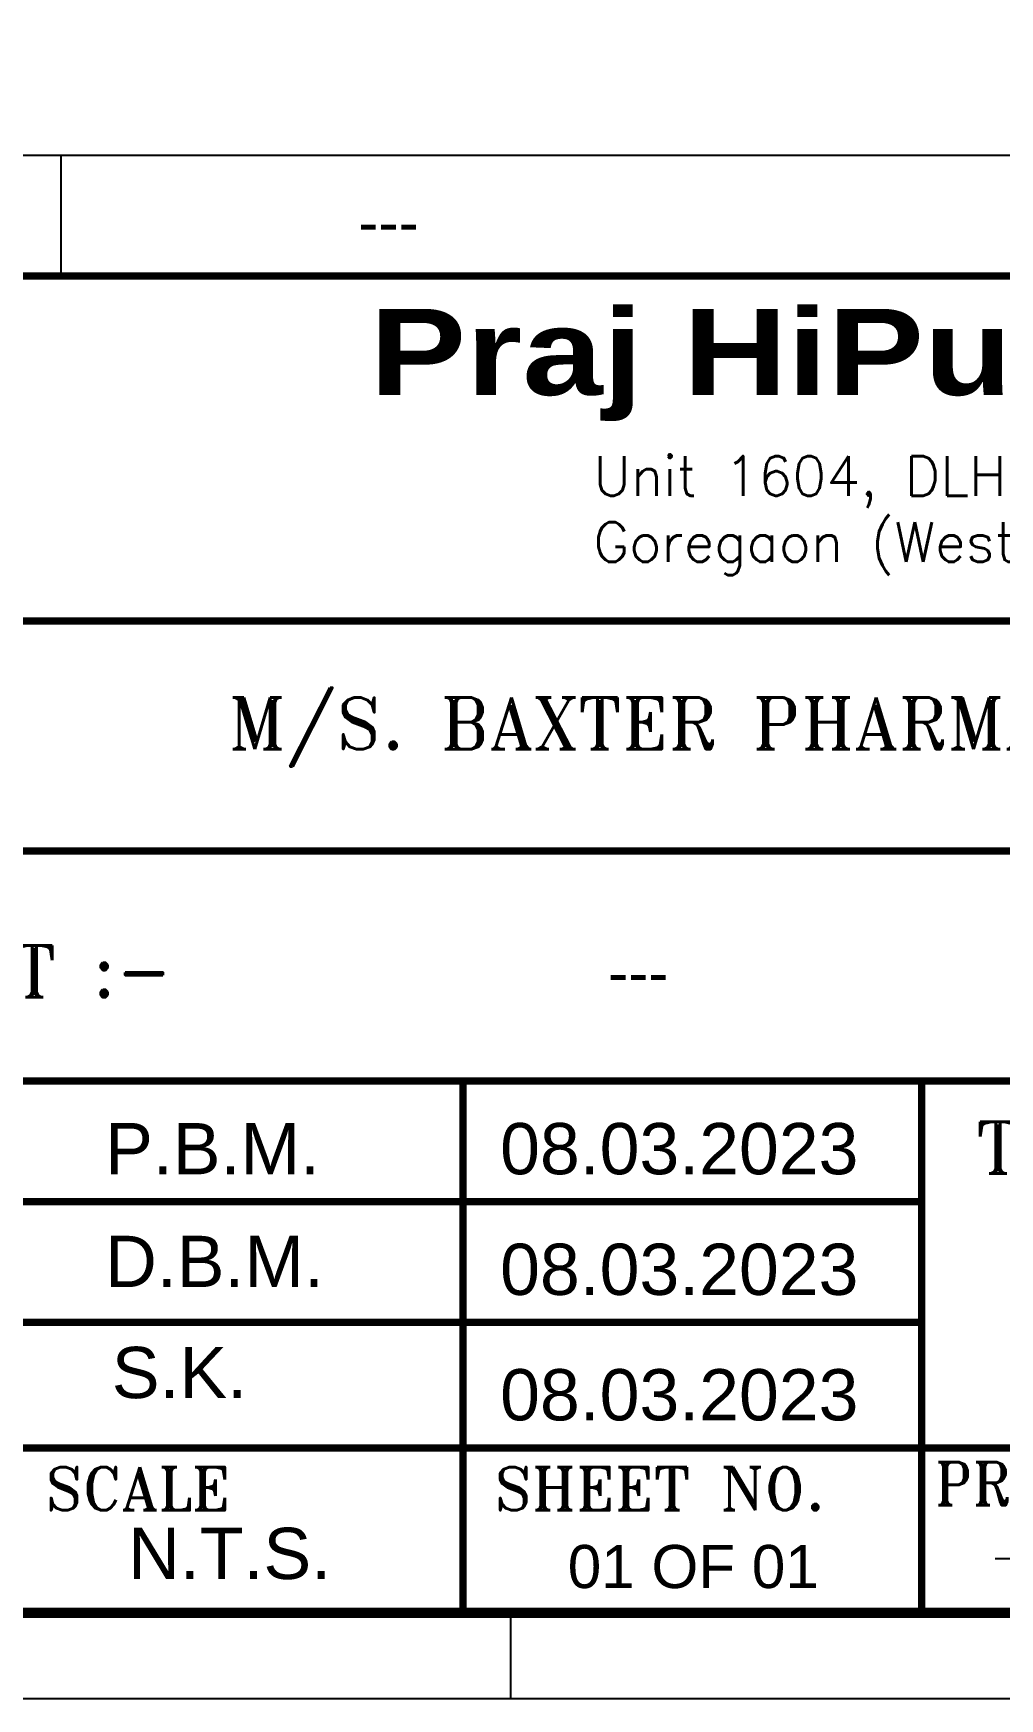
# Model space of a CAD drawing. Header units: millimetres. Extents: x -6754 to 5895, y -4820 to 1016.
# Drawn here: x -1676.8 to -1479.3, y -2570.3 to -2229.8 of the extents above; entities that cross this region are included whole.
import ezdxf
from ezdxf.enums import TextEntityAlignment as Align

# ---------------------------------------------------------------- set-up
doc = ezdxf.new("R2010")
doc.units = ezdxf.units.MM
doc.linetypes.add('CENTER', pattern=[2, 1.25, -0.25, 0.25, -0.25])
doc.layers.get('0').update_dxf_attribs({"linetype": 'CONTINUOUS'})
for name, color, linetype in [('$PHI_TITL_3', 6, 'CONTINUOUS'), ('$PHI_TITL_4', 3, 'CONTINUOUS'), ('$PHI_TITL_418-25', 3, 'CONTINUOUS'), ('BLOCK', 7, 'CONTINUOUS')]:
    doc.layers.add(name, color=color, linetype=linetype)
doc.styles.add('ISO', font='isocp')
doc.styles.add('ROMANS', font='romans.shx')
doc.styles.add('ROMANT', font='romant.shx')
doc.styles.add('SANSSERIFBOLD', font='sasb____.pfb')
doc.styles.get("Standard").update_dxf_attribs({"font": 'arial.ttf'})

# ---------------------------------------------------------------- blocks, each defined once
blk = doc.blocks.new('phi-a1praj')
at = {"color": 7}
for p, q in [((25.121, 4.975), (836.025, 4.975)), ((703.693, 0), (703.693, 4.975))]:
    blk.add_line(p, q, dxfattribs=at)
blk.add_lwpolyline([(0, 594), (841, 594), (841, 0), (0, 0)], close=True)
at = {"color": 7, "const_width": 0.597}
blk.add_lwpolyline([(836.025, 4.975), (836.025, 589.025), (25.121, 589.025), (25.121, 4.975)], close=True, dxfattribs=at)
at = {"style": 'ISO', "flags": 1}
for tag, p in [('$UR', (836.025, 589.025)), ('$LL', (25.121, 4.975)), ('$INSERT', (836.025, 4.975))]:
    blk.add_attdef(tag, p, '', height=2.5, dxfattribs=at)
blk = doc.blocks.new('PHI-PIDPRAJA1')
for p, q in [((0, 84.544), (-188.297, 84.544)), ((-158.408, 77.544), (-158.408, 84.544)), ((-188.297, 0), (0, 0))]:
    blk.add_line(p, q)
at = {"color": 7}
for p, q in [((-135.106, 0), (-135.106, 30.851)), ((-108.51, 0), (-108.51, 30.851)), ((-188.297, 23.851), (-108.51, 23.851)), ((-188.297, 16.851), (-108.51, 16.851)), ((-108.51, 9.574), (0, 9.574))]:
    blk.add_line(p, q, dxfattribs=at)
at = {"color": 1, "linetype": 'CENTER', "ltscale": 2}
blk.add_line((-104.248, 3.157), (-98.248, 3.157), dxfattribs=at)
at = {"color": 7, "const_width": 0.426}
for points in [[(-188.297, 0), (-188.297, 77.544), (0, 77.544)], [(-188.297, 57.544), (0, 57.544)], [(-188.297, 44.197), (0, 44.197)], [(-188.297, 30.851), (0, 30.851)], [(-135.106, 30.851), (-135.106, 0)], [(-108.51, 30.851), (-108.51, 0)], [(-108.51, 23.851), (-188.297, 23.851)], [(-108.51, 16.851), (-188.297, 16.851)], [(-188.297, 9.574), (0, 9.574), (0, 9.574)]]:
    blk.add_lwpolyline(points, dxfattribs=at)
at = {"layer": '$PHI_TITL_4'}
for tag, height, p in [('SO_REF_NO', 2.5, (-139.423, 80.662)), ('CUSTOMER1', 2.5, (-139.423, 51.382)), ('CONSULTANT', 2.5, (-124.94, 37.138)), ('DRAWN', 2.5, (-149.885, 26.982)), ('DRAWN_DATE', 2.5, (-122.162, 26.982)), ('DESCRIPTION_1', 2.5, (-62.477, 25.995)), ('DESCRIPTION_2', 2.5, (-62.477, 20.995)), ('CHECKED', 2.5, (-149.885, 20.223)), ('CHECK_DATE', 2.5, (-122.162, 20.223)), ('DESCRIPTION_3', 2.5, (-62.477, 15.995)), ('APPR_DATE', 2.5, (-122.162, 12.99)), ('APPROVED', 2.5, (-149.885, 12.99)), ('INT_DRAWINGNO', 3.5, (-24.79, 4.048)), ('PROJECT_NO', 2.5, (-175.032, 2.693)), ('SHEET', 2.5, (-121.75, 2.693))]:
    blk.add_attdef(tag, text='', height=height, dxfattribs=at).set_placement(p, align=Align.MIDDLE)
at = {"layer": '$PHI_TITL_4', "flags": 1}
blk.add_attdef('$REVTABLE', (-376.595, 10), '', height=2.5, dxfattribs=at)
at = {"color": 7, "style": 'ROMANT'}
for s, height, p in [('CONSULTANT :-', 3, (-186.067, 35.715)), ('TITLE :-', 3, (-105.369, 25.483)), ('SCALE', 2.5, (-159.313, 5.956)), ('SHEET NO.', 2.5, (-133.265, 5.956))]:
    blk.add_text(s, height=height, dxfattribs=at).set_placement(p)
at = {"color": 7, "style": 'ROMANT', "width": 0.93}
blk.add_text('PROJECTION', height=2.5, dxfattribs=at).set_placement((-107.735, 6.243))
at = {"insert": (-127.536, 67.101), "char_height": 2.3, "width": 92.93105, "attachment_point": 1, "style": 'ROMANS'}
blk.add_mtext('Unit 1604, DLH Park, S.V Road, Near MTNL Signal, \\PGoregaon (West), Mumbai - 400 104', dxfattribs=at)
at = {"style": 'ROMANS', "flags": 12}
blk.add_attdef('NTS', (-157.607, 1.422), '', height=2.5, dxfattribs=at)
at = {"layer": 'BLOCK', "color": 5, "style": 'SANSSERIFBOLD', "width": 1.2}
blk.add_text('Praj HiPurity Systems Limited', height=5, dxfattribs=at).set_placement((-80.896, 72.523), align=Align.MIDDLE)

msp = doc.modelspace()

# ---------------------------------------------------------------- block references
at = {"layer": '$PHI_TITL_3'}
ref = msp.add_blockref('PHI-PIDPRAJA1', (-1112.77, -2552.81), dxfattribs=dict(at, xscale=3.524766200065415, yscale=3.524766200065415, zscale=3.524766200065415))
ref.add_attrib('SHEET', '01 OF 01', dxfattribs={"layer": '$PHI_TITL_418-25', "color": 7, "height": 8.812}).set_placement((-1541.91, -2543.32), align=Align.MIDDLE)
ref.add_attrib('CUSTOMER1', 'M/S. BAXTER PHARMACEUTICALS INDIA PVT. LTD.', dxfattribs={"layer": '$PHI_TITL_418-25', "color": 7, "height": 10.5478, "style": 'ROMANT'}).set_placement((-1449.36, -2371.69), align=Align.MIDDLE)
ref.add_attrib('CONSULTANT', '---', dxfattribs={"layer": '$PHI_TITL_418-25', "height": 8.812}).set_placement((-1553.16, -2421.91), align=Align.MIDDLE)
ref.add_attrib('SO_REF_NO', '---', dxfattribs={"layer": '$PHI_TITL_418-25', "height": 8.812}).set_placement((-1604.21, -2268.5), align=Align.MIDDLE)
at = {"xscale": 3.524766200065415, "yscale": 3.524766200065415, "zscale": 3.524766200065415}
msp.add_blockref('phi-a1praj', (-4059.57, -2570.35), dxfattribs=at)

# ---------------------------------------------------------------- texts
at = {"char_height": 10.476, "attachment_point": 1}
for s, width, heights, insert in [('P.B.M.', 21.6427, [-10.48], (-1662.13, -2452.65)), ('08.03.2023', 21.4286, [-10.7], (-1581.39, -2452.65)), ('D.B.M.', 21.6427, [-10.48], (-1662.13, -2475.7)), ('08.03.2023', 21.4286, [-10.7], (-1581.39, -2477.32)), ('S.K.', 21.6427, [-10.83], (-1660.77, -2498.42)), ('08.03.2023', 21.4286, [-10.7], (-1581.39, -2502.97)), ('N.T.S.', 64.676, [-10.83], (-1657.41, -2535.4))]:
    msp.add_mtext_dynamic_manual_height_columns(s, width=width, gutter_width=0.484, heights=heights, dxfattribs=dict(at, insert=insert))

doc.saveas('drawing.dxf')
